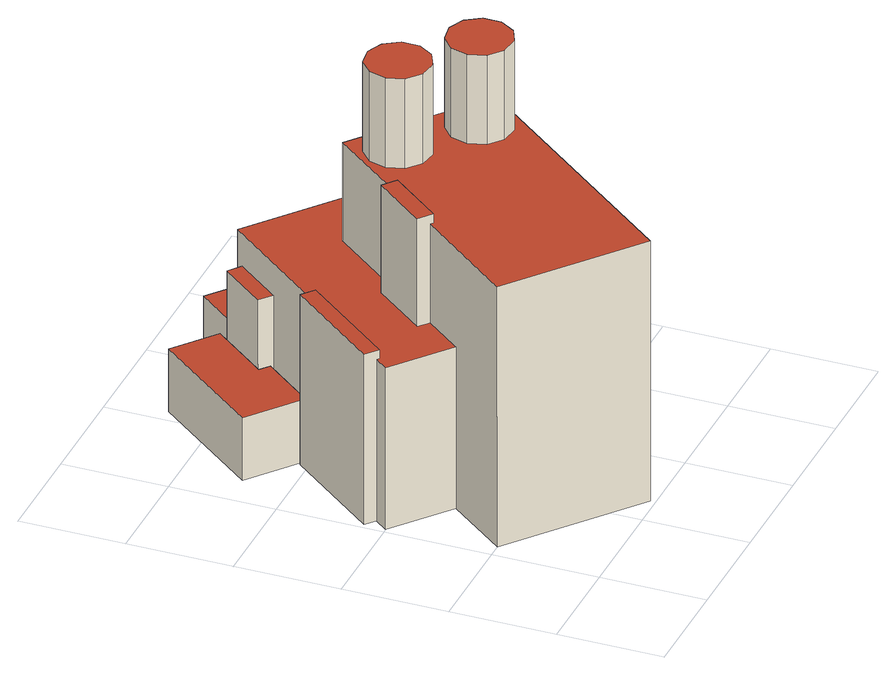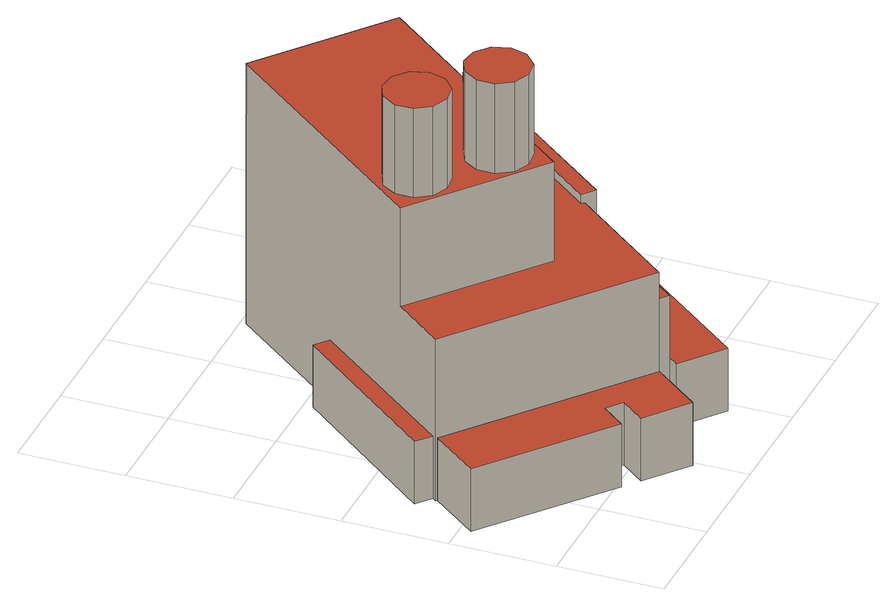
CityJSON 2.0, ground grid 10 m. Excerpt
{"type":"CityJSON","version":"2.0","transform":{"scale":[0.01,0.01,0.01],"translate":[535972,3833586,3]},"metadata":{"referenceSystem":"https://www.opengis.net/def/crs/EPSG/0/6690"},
"CityObjects":{
"building1":{"type":"Building","attributes":{"計測周辺長":38.61,"1/2500図郭":"073","区名":"此花区","町丁目名称":"夢洲東１丁目","街区番号":0,"class":"3001","usage":"431","measuredHeight":6.3,"storeysAboveGround":5,"BuildingDetailAttribute.buildingRoofEdgeArea":72.76,"BuildingDetailAttribute.buildingStructureType":"603","BuildingDetailAttribute.buildingStructureOrgType":"3","BuildingDetailAttribute.detailedUsage":"1710","BuildingDetailAttribute.groundFloorUsage":"1710","BuildingDetailAttribute.secondFloorUsage":"1710","BuildingDetailAttribute.thirdFloorUsage":"1710","BuildingDetailAttribute.basementFirstUsage":"1710","BuildingDetailAttribute.specifiedBuildingCoverageRate":0.6,"BuildingDetailAttribute.surveyYear":2021,"BuildingHighTideRiskAttribute.description":"1","BuildingHighTideRiskAttribute.rank":"2","BuildingHighTideRiskAttribute.depth":0.957,"BuildingIDAttribute.prefecture":"27","BuildingIDAttribute.city":"27104"},"geometry":[{"type":"Solid","lod":"2","boundaries":[[[[0,1,2,3,4,5]],[[6,7,8,9,10,11]],[[8,0,5,9]],[[6,2,1,7]],[[11,3,2,6]],[[10,4,3,11]],[[9,5,4,10]],[[7,1,0,8]]]],"semantics":{"surfaces":[{"type":"GroundSurface"},{"type":"RoofSurface"},{"type":"WallSurface"}],"values":[[0,1,2,2,2,2,2,2]]}}]},
"building2":{"type":"Building","attributes":{"計測周辺長":115.06,"1/2500図郭":"073","区名":"此花区","町丁目名称":"夢洲東１丁目","街区番号":0,"class":"3002","usage":"431","measuredHeight":35.6,"storeysAboveGround":5,"BuildingDetailAttribute.buildingRoofEdgeArea":696.21,"BuildingDetailAttribute.buildingStructureType":"603","BuildingDetailAttribute.buildingStructureOrgType":"3","BuildingDetailAttribute.detailedUsage":"1710","BuildingDetailAttribute.groundFloorUsage":"1710","BuildingDetailAttribute.secondFloorUsage":"1710","BuildingDetailAttribute.thirdFloorUsage":"1710","BuildingDetailAttribute.basementFirstUsage":"1710","BuildingDetailAttribute.specifiedBuildingCoverageRate":0.6,"BuildingDetailAttribute.surveyYear":2021,"BuildingHighTideRiskAttribute.description":"1","BuildingHighTideRiskAttribute.rank":"2","BuildingHighTideRiskAttribute.depth":1.1,"BuildingIDAttribute.prefecture":"27","BuildingIDAttribute.city":"27104"},"geometry":[{"type":"Solid","lod":"2","boundaries":[[[[12,13,14,15,16,17,18,19,20,21,22,23,24,25,26,27,28,29]],[[30,31,32,33]],[[34,35,36,37,38,39,40,41,42,43,44,45,46,47]],[[48,49,50,51]],[[52,53,54,55,56,57,58,59,60,61],[62,63,64,65,66,67,68,69,70,71,72],[73,74,75,76,77,78,79,80,81,82,83]],[[84,85,86,87]],[[88,89,90,91,92,93,94,95,96,97,98]],[[99,100,101,102]],[[103,104,105,106,107,108,109,110,111,112,113]],[[82,111,110,83]],[[78,104,103,79]],[[83,110,109,73]],[[77,105,104,78]],[[99,55,54,35,34,100]],[[36,53,52,61,60,37]],[[79,103,113,80]],[[55,99,102,56]],[[45,44,18,17]],[[67,91,90,68]],[[66,92,91,67]],[[49,21,20,50]],[[76,106,105,77]],[[58,16,15,59]],[[80,113,112,81]],[[31,13,12,32]],[[63,95,94,64]],[[73,109,108,74]],[[69,89,88,70]],[[48,41,40,22,21,49]],[[33,32,12,29]],[[26,25,85,84]],[[81,112,111,82]],[[43,42,51,50,20,19]],[[70,88,98,71]],[[62,96,95,63]],[[64,94,93,65]],[[87,86,24,23]],[[58,57,46,45,17,16]],[[85,25,24,86]],[[65,93,92,66]],[[54,53,36,35]],[[84,87,23,22,40,39,27,26]],[[75,107,106,76]],[[41,48,51,42]],[[74,108,107,75]],[[38,28,27,39]],[[72,97,96,62]],[[71,98,97,72]],[[57,56,102,101,47,46]],[[14,30,33,29,28,38,37,60,59,15]],[[19,18,44,43]],[[14,13,31,30]],[[47,101,100,34]],[[68,90,89,69]]]],"semantics":{"surfaces":[{"type":"GroundSurface"},{"type":"RoofSurface"},{"type":"WallSurface"}],"values":[[0,1,1,1,1,1,1,1,1,2,2,2,2,2,2,2,2,2,2,2,2,2,2,2,2,2,2,2,2,2,2,2,2,2,2,2,2,2,2,2,2,2,2,2,2,2,2,2,2,2,2,2,2,2]]}}]},
"building3":{"type":"Building","attributes":{"計測周辺長":60.63,"1/2500図郭":"073","区名":"此花区","町丁目名称":"夢洲東１丁目","街区番号":0,"class":"3001","usage":"431","measuredHeight":6.4,"storeysAboveGround":5,"BuildingDetailAttribute.buildingRoofEdgeArea":128.42,"BuildingDetailAttribute.buildingStructureType":"603","BuildingDetailAttribute.buildingStructureOrgType":"3","BuildingDetailAttribute.detailedUsage":"1710","BuildingDetailAttribute.groundFloorUsage":"1710","BuildingDetailAttribute.secondFloorUsage":"1710","BuildingDetailAttribute.thirdFloorUsage":"1710","BuildingDetailAttribute.basementFirstUsage":"1710","BuildingDetailAttribute.specifiedBuildingCoverageRate":0.6,"BuildingDetailAttribute.surveyYear":2021,"BuildingHighTideRiskAttribute.description":"1","BuildingHighTideRiskAttribute.rank":"2","BuildingHighTideRiskAttribute.depth":0.802,"BuildingIDAttribute.prefecture":"27","BuildingIDAttribute.city":"27104"},"geometry":[{"type":"Solid","lod":"2","boundaries":[[[[114,115,116,117,118,119,120,121]],[[122,123,124,125,126,127,128,129]],[[122,118,117,123]],[[127,121,120,128]],[[125,115,114,126]],[[129,119,118,122]],[[123,117,116,124]],[[128,120,119,129]],[[126,114,121,127]],[[124,116,115,125]]]],"semantics":{"surfaces":[{"type":"GroundSurface"},{"type":"RoofSurface"},{"type":"WallSurface"}],"values":[[0,1,2,2,2,2,2,2,2,2]]}}]}
},
"vertices":[
[1524,4128,38],[1099,3601,39],[1191,3527,39],[803,3047,39],[314,3441,39],[1125,4449,38],[1191,3528,673],[1099,3601,673],[1524,4128,673],[1125,4449,673],[314,3441,673],[803,3047,673],
[3512,2485,25],[2366,1090,25],[2238,1194,25],[1317,51,26],[135,1003,25],[589,1567,25],[46,2004,25],[147,2130,25],[53,2206,25],[757,3080,25],[851,3004,25],[1279,3535,25],[1162,3629,25],[1504,4054,24],[1621,3960,24],[1674,4026,24],[3400,2636,25],[3371,2601,25],[2238,1194,658],[2366,1090,658],[3512,2485,658],[3371,2601,658],[1172,2493,1667],[1270,2414,1667],[1832,3111,1667],[3014,2159,1667],[3400,2637,1667],[1674,4026,1667],[851,3005,1667],[877,2984,1667],[173,2110,1667],[147,2131,1667],[46,2005,1667],[589,1567,1667],[874,1922,1667],[776,2001,1667],[877,2984,1754],[757,3081,1754],[53,2207,1754],[173,2110,1754],[2189,2824,2670],[1832,3111,2670],[1270,2414,2670],[1299,2391,2670],[903,1900,2670],[874,1923,2670],[135,1004,2670],[1317,52,2671],[3014,2159,2670],[2651,2451,2670],[2563,2415,2670],[2721,2344,2670],[2815,2199,2670],[2815,2026,2670],[2723,1881,2670],[2566,1808,2670],[2395,1832,2670],[2264,1945,2670],[2214,2110,2670],[2262,2276,2670],[2393,2390,2670],[2190,2709,2670],[2190,2536,2670],[2097,2391,2670],[1941,2318,2670],[1770,2342,2670],[1639,2455,2670],[1589,2620,2670],[1637,2786,2670],[1767,2900,2670],[1938,2925,2670],[2096,2854,2670],[1621,3961,1339],[1504,4055,1339],[1162,3630,1339],[1279,3536,1339],[2214,2111,3575],[2264,1945,3575],[2395,1832,3575],[2566,1809,3575],[2723,1881,3575],[2815,2027,3575],[2815,2199,3575],[2721,2344,3575],[2563,2415,3575],[2393,2390,3575],[2262,2277,3575],[1299,2391,2763],[1172,2493,2762],[776,2002,2763],[903,1900,2763],[1589,2620,3579],[1639,2455,3579],[1770,2342,3580],[1941,2318,3580],[2097,2391,3579],[2190,2536,3579],[2190,2709,3579],[2096,2854,3579],[1938,2925,3579],[1767,2900,3579],[1637,2786,3579],
[2415,3815,29],[2599,4044,29],[3760,3108,30],[3392,2651,30],[1680,4030,29],[2048,4487,29],[2449,4164,29],[2265,3936,29],[1680,4030,666],[3392,2651,666],[3760,3108,666],[2599,4044,666],[2415,3816,666],[2265,3936,666],[2449,4164,666],[2048,4487,666]
]}
